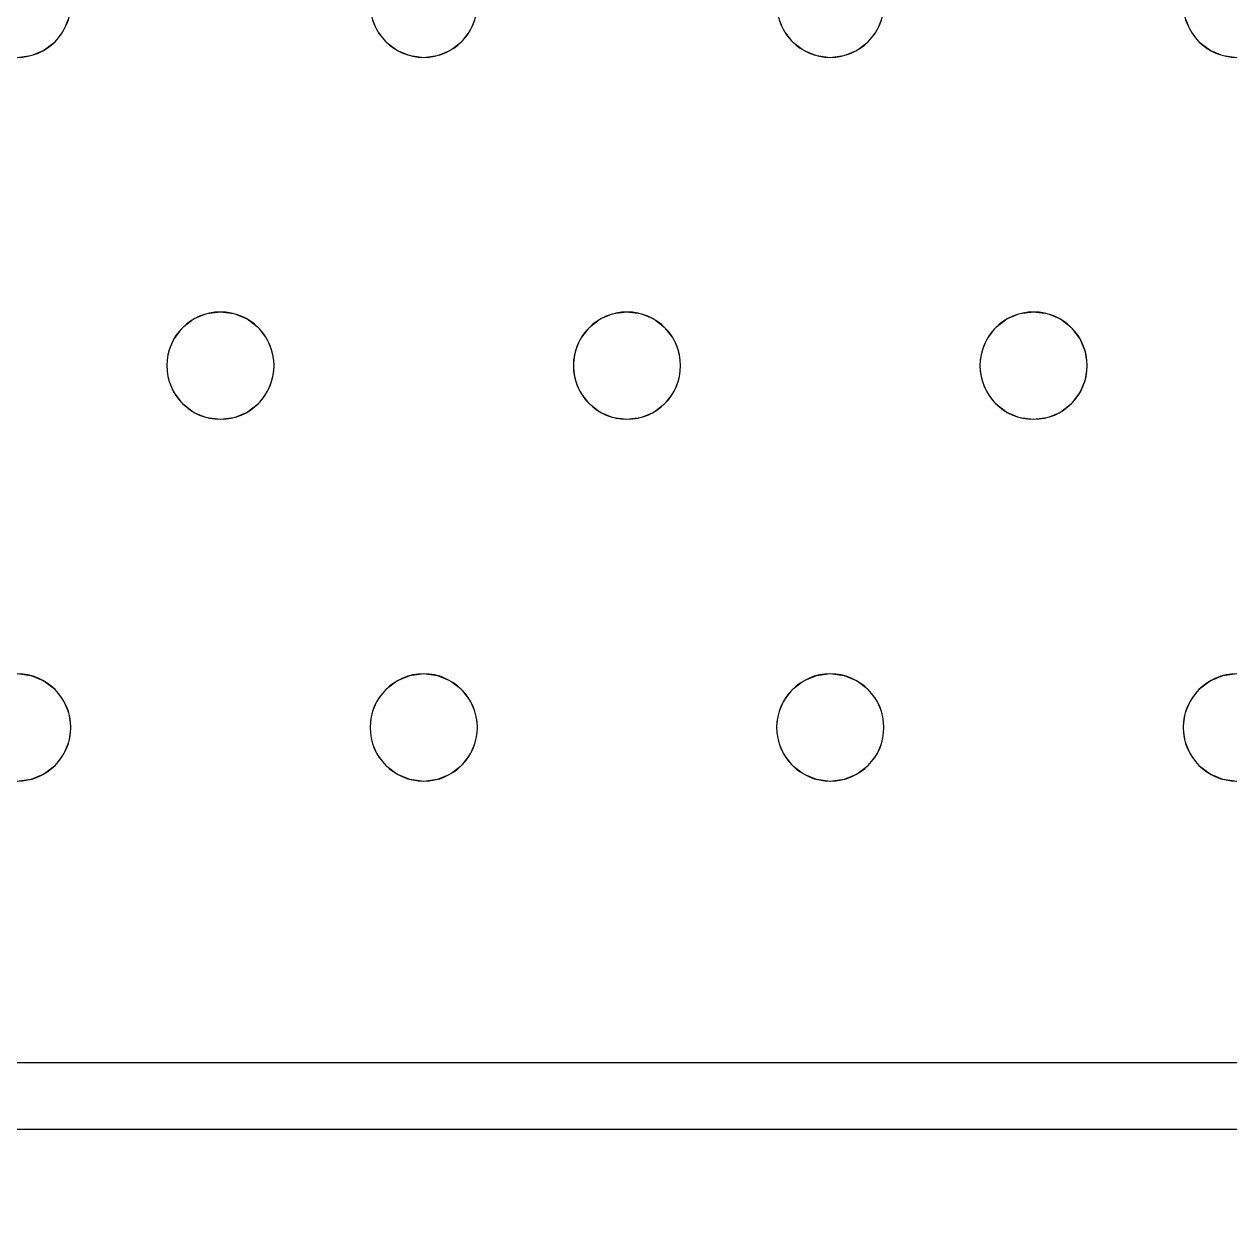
# Model space of a CAD drawing. Header units: millimetres. Extents: x -1 to 1601, y -701 to 1.
# Drawn here: x 613.4 to 703.4, y -405 to -315.5 of the extents above; entities that cross this region are included whole.
import ezdxf

# ---------------------------------------------------------------- set-up
doc = ezdxf.new("R2010")
doc.units = ezdxf.units.MM
doc.layers.add('IQ_200_3D', color=1, linetype='Continuous')
doc.layers.add('IQ_204_2D', color=7, linetype='Continuous')

msp = doc.modelspace()

# ---------------------------------------------------------------- linework, layer by layer
at = {"layer": 'IQ_200_3D', "lineweight": 18}
for points, invisible_edges in [([(122.762, -68.034, 850), (1477.238, -68.034, 850), (1477.238, -397.966, 850), (122.762, -397.966, 850)], 10), ([(122.762, -68.034, 860), (122.762, -397.966, 860), (1477.238, -397.966, 860), (1477.238, -68.034, 860)], 5), ([(677.413, -315.035, 890), (700.418, -316, 890), (700.019, -315.035, 890), (677.549, -314, 890)], 5), ([(616.347, -316, 890), (616.746, -315.035, 890), (616.746, -315.035, 888), (616.347, -316, 888)], 10), ([(616.746, -315.035, 888), (639.352, -315.035, 888), (639.752, -316, 888), (616.347, -316, 888)], 5), ([(639.752, -316, 890), (639.352, -315.035, 890), (616.746, -315.035, 890), (616.347, -316, 890)], 10), ([(639.352, -315.035, 890), (639.752, -316, 890), (639.752, -316, 888), (639.352, -315.035, 888)], 10), ([(646.68, -316, 890), (647.079, -315.035, 890), (647.079, -315.035, 888), (646.68, -316, 888)], 10), ([(646.68, -316, 888), (647.079, -315.035, 888), (670.085, -316, 888), (658.382, -337, 888)], 14), ([(647.079, -315.035, 890), (646.68, -316, 890), (670.085, -316, 890), (669.685, -315.035, 890)], 10), ([(670.085, -316, 888), (647.079, -315.035, 888), (669.685, -315.035, 888)], 3), ([(669.685, -315.035, 890), (670.085, -316, 890), (670.085, -316, 888), (669.685, -315.035, 888)], 10), ([(677.013, -316, 890), (677.413, -315.035, 890), (677.413, -315.035, 888), (677.013, -316, 888)], 10), ([(700.418, -316, 888), (677.013, -316, 888), (677.413, -315.035, 888), (700.019, -315.035, 888)], 5), ([(677.013, -316, 890), (700.418, -316, 890), (677.413, -315.035, 890)], 3), ([(700.019, -315.035, 890), (700.418, -316, 890), (700.418, -316, 888), (700.019, -315.035, 888)], 10), ([(615.711, -316.828, 890), (616.347, -316, 890), (616.347, -316, 888), (615.711, -316.828, 888)], 10), ([(628.049, -337, 888), (615.711, -316.828, 888), (616.347, -316, 888), (639.752, -316, 888)], 13), ([(615.711, -316.828, 890), (628.049, -337, 890), (616.347, -316, 890)], 3), ([(628.049, -337, 890), (640.387, -316.828, 890), (639.752, -316, 890), (616.347, -316, 890)], 13), ([(628.049, -337, 888), (639.752, -316, 888), (640.387, -316.828, 888), (629.084, -337.136, 888)], 5), ([(639.752, -316, 890), (640.387, -316.828, 890), (640.387, -316.828, 888), (639.752, -316, 888)], 10), ([(646.044, -316.828, 890), (646.68, -316, 890), (646.68, -316, 888), (646.044, -316.828, 888)], 10), ([(646.044, -316.828, 888), (646.68, -316, 888), (658.382, -337, 888), (657.347, -337.136, 888)], 10), ([(658.382, -337, 890), (646.68, -316, 890), (646.044, -316.828, 890), (657.347, -337.136, 890)], 5), ([(658.382, -337, 890), (670.721, -316.828, 890), (670.085, -316, 890), (646.68, -316, 890)], 13), ([(670.085, -316, 888), (670.721, -316.828, 888), (658.382, -337, 888)], 14), ([(670.085, -316, 890), (670.721, -316.828, 890), (670.721, -316.828, 888), (670.085, -316, 888)], 10), ([(676.378, -316.828, 890), (677.013, -316, 890), (677.013, -316, 888), (676.378, -316.828, 888)], 10), ([(688.716, -337, 888), (676.378, -316.828, 888), (677.013, -316, 888), (700.418, -316, 888)], 13), ([(676.378, -316.828, 890), (687.68, -337.136, 890), (688.716, -337, 890), (677.013, -316, 890)], 5), ([(688.716, -337, 890), (701.054, -316.828, 890), (700.418, -316, 890), (677.013, -316, 890)], 13), ([(688.716, -337, 888), (700.418, -316, 888), (701.054, -316.828, 888), (689.751, -337.136, 888)], 5), ([(700.418, -316, 890), (701.054, -316.828, 890), (701.054, -316.828, 888), (700.418, -316, 888)], 10), ([(613.918, -317.864, 890), (614.882, -317.464, 890), (614.882, -317.464, 888), (613.918, -317.864, 888)], 10), ([(613.918, -317.864, 888), (614.882, -317.464, 888), (626.049, -337.536, 888), (625.221, -338.172, 888)], 10), ([(626.049, -337.536, 890), (614.882, -317.464, 890), (613.918, -317.864, 890), (625.221, -338.172, 890)], 5), ([(614.882, -317.464, 890), (615.711, -316.828, 890), (615.711, -316.828, 888), (614.882, -317.464, 888)], 10), ([(614.882, -317.464, 888), (615.711, -316.828, 888), (627.014, -337.136, 888), (626.049, -337.536, 888)], 10), ([(615.711, -316.828, 890), (614.882, -317.464, 890), (627.014, -337.136, 890), (628.049, -337, 890)], 10), ([(627.014, -337.136, 890), (614.882, -317.464, 890), (626.049, -337.536, 890)], 3), ([(615.711, -316.828, 888), (628.049, -337, 888), (627.014, -337.136, 888)], 13), ([(640.387, -316.828, 890), (628.049, -337, 890), (629.084, -337.136, 890)], 13), ([(629.084, -337.136, 888), (640.387, -316.828, 888), (641.216, -317.464, 888), (630.049, -337.536, 888)], 5), ([(641.216, -317.464, 890), (640.387, -316.828, 890), (629.084, -337.136, 890), (630.049, -337.536, 890)], 10), ([(630.049, -337.536, 888), (641.216, -317.464, 888), (642.18, -317.864, 888), (630.877, -338.172, 888)], 5), ([(642.18, -317.864, 890), (641.216, -317.464, 890), (630.049, -337.536, 890), (630.877, -338.172, 890)], 10), ([(640.387, -316.828, 890), (641.216, -317.464, 890), (641.216, -317.464, 888), (640.387, -316.828, 888)], 10), ([(641.216, -317.464, 890), (642.18, -317.864, 890), (642.18, -317.864, 888), (641.216, -317.464, 888)], 10), ([(644.251, -317.864, 890), (645.216, -317.464, 890), (645.216, -317.464, 888), (644.251, -317.864, 888)], 10), ([(644.251, -317.864, 888), (645.216, -317.464, 888), (656.382, -337.536, 888), (655.554, -338.172, 888)], 10), ([(644.251, -317.864, 890), (656.382, -337.536, 890), (645.216, -317.464, 890)], 3), ([(645.216, -317.464, 890), (646.044, -316.828, 890), (646.044, -316.828, 888), (645.216, -317.464, 888)], 10), ([(645.216, -317.464, 888), (646.044, -316.828, 888), (657.347, -337.136, 888), (656.382, -337.536, 888)], 10), ([(645.216, -317.464, 890), (656.382, -337.536, 890), (657.347, -337.136, 890), (646.044, -316.828, 890)], 5), ([(670.721, -316.828, 888), (671.549, -317.464, 888), (659.418, -337.136, 888), (658.382, -337, 888)], 10), ([(659.418, -337.136, 890), (671.549, -317.464, 890), (670.721, -316.828, 890), (658.382, -337, 890)], 5), ([(671.549, -317.464, 888), (672.514, -317.864, 888), (660.382, -337.536, 888), (659.418, -337.136, 888)], 10), ([(671.549, -317.464, 890), (659.418, -337.136, 890), (660.382, -337.536, 890)], 13), ([(672.514, -317.864, 890), (671.549, -317.464, 890), (660.382, -337.536, 890), (661.211, -338.172, 890)], 10), ([(670.721, -316.828, 890), (671.549, -317.464, 890), (671.549, -317.464, 888), (670.721, -316.828, 888)], 10), ([(671.549, -317.464, 890), (672.514, -317.864, 890), (672.514, -317.864, 888), (671.549, -317.464, 888)], 10), ([(674.584, -317.864, 890), (675.549, -317.464, 890), (675.549, -317.464, 888), (674.584, -317.864, 888)], 10), ([(674.584, -317.864, 888), (675.549, -317.464, 888), (686.716, -337.536, 888), (685.887, -338.172, 888)], 10), ([(686.716, -337.536, 890), (675.549, -317.464, 890), (674.584, -317.864, 890), (685.887, -338.172, 890)], 5), ([(675.549, -317.464, 890), (676.378, -316.828, 890), (676.378, -316.828, 888), (675.549, -317.464, 888)], 10), ([(675.549, -317.464, 888), (676.378, -316.828, 888), (687.68, -337.136, 888), (686.716, -337.536, 888)], 10), ([(675.549, -317.464, 890), (686.716, -337.536, 890), (687.68, -337.136, 890), (676.378, -316.828, 890)], 5), ([(676.378, -316.828, 888), (688.716, -337, 888), (687.68, -337.136, 888)], 13), ([(689.751, -337.136, 890), (701.882, -317.464, 890), (701.054, -316.828, 890), (688.716, -337, 890)], 5), ([(701.882, -317.464, 888), (689.751, -337.136, 888), (701.054, -316.828, 888)], 3), ([(701.882, -317.464, 888), (702.847, -317.864, 888), (690.716, -337.536, 888), (689.751, -337.136, 888)], 10), ([(690.716, -337.536, 890), (702.847, -317.864, 890), (701.882, -317.464, 890), (689.751, -337.136, 890)], 5), ([(701.054, -316.828, 890), (701.882, -317.464, 890), (701.882, -317.464, 888), (701.054, -316.828, 888)], 10), ([(701.882, -317.464, 890), (702.847, -317.864, 890), (702.847, -317.864, 888), (701.882, -317.464, 888)], 10), ([(624.585, -339, 888), (624.185, -339.965, 888), (601.18, -339, 888), (612.882, -318, 888)], 14), ([(624.585, -339, 890), (625.221, -338.172, 890), (612.882, -318, 890), (601.18, -339, 890)], 14), ([(613.918, -317.864, 888), (612.882, -318, 888), (612.882, -318, 890), (613.918, -317.864, 890)], 10), ([(625.221, -338.172, 888), (624.585, -339, 888), (612.882, -318, 888), (613.918, -317.864, 888)], 10), ([(613.918, -317.864, 890), (612.882, -318, 890), (625.221, -338.172, 890)], 14), ([(630.877, -338.172, 888), (642.18, -317.864, 888), (643.216, -318, 888), (631.513, -339, 888)], 5), ([(643.216, -318, 890), (642.18, -317.864, 890), (630.877, -338.172, 890), (631.513, -339, 890)], 10), ([(654.918, -339, 888), (631.513, -339, 888), (643.216, -318, 888), (655.554, -338.172, 888)], 7), ([(654.918, -339, 890), (655.554, -338.172, 890), (643.216, -318, 890), (631.513, -339, 890)], 14), ([(643.216, -318, 888), (642.18, -317.864, 888), (642.18, -317.864, 890), (643.216, -318, 890)], 10), ([(644.251, -317.864, 888), (643.216, -318, 888), (643.216, -318, 890), (644.251, -317.864, 890)], 10), ([(643.216, -318, 888), (644.251, -317.864, 888), (655.554, -338.172, 888)], 14), ([(655.554, -338.172, 890), (656.382, -337.536, 890), (644.251, -317.864, 890), (643.216, -318, 890)], 10), ([(672.514, -317.864, 888), (673.549, -318, 888), (661.211, -338.172, 888), (660.382, -337.536, 888)], 10), ([(673.549, -318, 890), (672.514, -317.864, 890), (661.211, -338.172, 890), (661.847, -339, 890)], 10), ([(661.847, -339, 888), (661.211, -338.172, 888), (673.549, -318, 888), (685.252, -339, 888)], 14), ([(661.847, -339, 890), (684.852, -339.965, 890), (685.252, -339, 890), (673.549, -318, 890)], 13), ([(673.549, -318, 888), (672.514, -317.864, 888), (672.514, -317.864, 890), (673.549, -318, 890)], 10), ([(674.584, -317.864, 888), (673.549, -318, 888), (673.549, -318, 890), (674.584, -317.864, 890)], 10), ([(673.549, -318, 888), (674.584, -317.864, 888), (685.887, -338.172, 888), (685.252, -339, 888)], 10), ([(685.887, -338.172, 890), (674.584, -317.864, 890), (673.549, -318, 890), (685.252, -339, 890)], 5), ([(690.716, -337.536, 888), (702.847, -317.864, 888), (691.544, -338.172, 888)], 3), ([(690.716, -337.536, 890), (691.544, -338.172, 890), (702.847, -317.864, 890)], 14), ([(691.544, -338.172, 888), (702.847, -317.864, 888), (703.882, -318, 888), (692.18, -339, 888)], 5), ([(703.882, -318, 890), (702.847, -317.864, 890), (691.544, -338.172, 890), (692.18, -339, 890)], 10), ([(692.18, -339, 888), (703.882, -318, 888), (715.585, -339, 888)], 15), ([(715.585, -339, 890), (716.221, -338.172, 890), (703.882, -318, 890), (692.18, -339, 890)], 14), ([(703.882, -318, 888), (702.847, -317.864, 888), (702.847, -317.864, 890), (703.882, -318, 890)], 10), ([(627.014, -337.136, 890), (626.049, -337.536, 890), (626.049, -337.536, 888), (627.014, -337.136, 888)], 10), ([(627.014, -337.136, 888), (628.049, -337, 888), (628.049, -337, 890), (627.014, -337.136, 890)], 10), ([(628.049, -337, 888), (629.084, -337.136, 888), (629.084, -337.136, 890), (628.049, -337, 890)], 10), ([(630.049, -337.536, 890), (629.084, -337.136, 890), (629.084, -337.136, 888), (630.049, -337.536, 888)], 10), ([(657.347, -337.136, 890), (656.382, -337.536, 890), (656.382, -337.536, 888), (657.347, -337.136, 888)], 10), ([(657.347, -337.136, 888), (658.382, -337, 888), (658.382, -337, 890), (657.347, -337.136, 890)], 10), ([(658.382, -337, 888), (659.418, -337.136, 888), (659.418, -337.136, 890), (658.382, -337, 890)], 10), ([(660.382, -337.536, 890), (659.418, -337.136, 890), (659.418, -337.136, 888), (660.382, -337.536, 888)], 10), ([(687.68, -337.136, 890), (686.716, -337.536, 890), (686.716, -337.536, 888), (687.68, -337.136, 888)], 10), ([(687.68, -337.136, 888), (688.716, -337, 888), (688.716, -337, 890), (687.68, -337.136, 890)], 10), ([(688.716, -337, 888), (689.751, -337.136, 888), (689.751, -337.136, 890), (688.716, -337, 890)], 10), ([(690.716, -337.536, 890), (689.751, -337.136, 890), (689.751, -337.136, 888), (690.716, -337.536, 888)], 10), ([(625.221, -338.172, 890), (624.585, -339, 890), (624.585, -339, 888), (625.221, -338.172, 888)], 10), ([(626.049, -337.536, 890), (625.221, -338.172, 890), (625.221, -338.172, 888), (626.049, -337.536, 888)], 10), ([(630.877, -338.172, 890), (630.049, -337.536, 890), (630.049, -337.536, 888), (630.877, -338.172, 888)], 10), ([(631.513, -339, 890), (630.877, -338.172, 890), (630.877, -338.172, 888), (631.513, -339, 888)], 10), ([(655.554, -338.172, 890), (654.918, -339, 890), (654.918, -339, 888), (655.554, -338.172, 888)], 10), ([(656.382, -337.536, 890), (655.554, -338.172, 890), (655.554, -338.172, 888), (656.382, -337.536, 888)], 10), ([(661.211, -338.172, 890), (660.382, -337.536, 890), (660.382, -337.536, 888), (661.211, -338.172, 888)], 10), ([(661.847, -339, 890), (661.211, -338.172, 890), (661.211, -338.172, 888), (661.847, -339, 888)], 10), ([(685.887, -338.172, 890), (685.252, -339, 890), (685.252, -339, 888), (685.887, -338.172, 888)], 10), ([(686.716, -337.536, 890), (685.887, -338.172, 890), (685.887, -338.172, 888), (686.716, -337.536, 888)], 10), ([(691.544, -338.172, 890), (690.716, -337.536, 890), (690.716, -337.536, 888), (691.544, -338.172, 888)], 10), ([(692.18, -339, 890), (691.544, -338.172, 890), (691.544, -338.172, 888), (692.18, -339, 888)], 10), ([(601.579, -339.965, 888), (601.18, -339, 888), (624.185, -339.965, 888), (624.049, -341, 888)], 10), ([(624.185, -339.965, 890), (624.585, -339, 890), (601.18, -339, 890), (601.579, -339.965, 890)], 10), ([(624.585, -339, 890), (624.185, -339.965, 890), (624.185, -339.965, 888), (624.585, -339, 888)], 10), ([(631.913, -339.965, 890), (631.513, -339, 890), (631.513, -339, 888), (631.913, -339.965, 888)], 10), ([(654.519, -339.965, 888), (631.913, -339.965, 888), (631.513, -339, 888), (654.918, -339, 888)], 5), ([(654.519, -339.965, 890), (654.918, -339, 890), (631.513, -339, 890), (631.913, -339.965, 890)], 10), ([(654.918, -339, 890), (654.519, -339.965, 890), (654.519, -339.965, 888), (654.918, -339, 888)], 10), ([(662.246, -339.965, 890), (661.847, -339, 890), (661.847, -339, 888), (662.246, -339.965, 888)], 10), ([(684.852, -339.965, 888), (662.246, -339.965, 888), (661.847, -339, 888), (685.252, -339, 888)], 5), ([(684.852, -339.965, 890), (661.847, -339, 890), (662.246, -339.965, 890), (684.716, -341, 890)], 5), ([(685.252, -339, 890), (684.852, -339.965, 890), (684.852, -339.965, 888), (685.252, -339, 888)], 10), ([(692.579, -339.965, 890), (692.18, -339, 890), (692.18, -339, 888), (692.579, -339.965, 888)], 10), ([(715.185, -339.965, 888), (692.579, -339.965, 888), (692.18, -339, 888), (715.585, -339, 888)], 5), ([(692.579, -339.965, 890), (715.049, -341, 890), (715.185, -339.965, 890), (692.18, -339, 890)], 5), ([(692.18, -339, 890), (715.185, -339.965, 890), (715.585, -339, 890)], 13), ([(601.716, -341, 888), (601.579, -339.965, 888), (624.049, -341, 888), (624.185, -342.035, 888)], 10), ([(624.049, -341, 890), (624.185, -339.965, 890), (601.579, -339.965, 890), (601.716, -341, 890)], 10), ([(624.185, -339.965, 890), (624.049, -341, 890), (624.049, -341, 888), (624.185, -339.965, 888)], 8), ([(632.049, -341, 890), (631.913, -339.965, 890), (631.913, -339.965, 888), (632.049, -341, 888)], 2), ([(654.382, -341, 888), (632.049, -341, 888), (631.913, -339.965, 888), (654.519, -339.965, 888)], 5), ([(654.382, -341, 890), (654.519, -339.965, 890), (631.913, -339.965, 890), (632.049, -341, 890)], 10), ([(654.519, -339.965, 890), (654.382, -341, 890), (654.382, -341, 888), (654.519, -339.965, 888)], 8), ([(662.382, -341, 890), (662.246, -339.965, 890), (662.246, -339.965, 888), (662.382, -341, 888)], 2), ([(662.246, -339.965, 888), (684.852, -339.965, 888), (684.716, -341, 888)], 13), ([(684.716, -341, 888), (684.852, -342.035, 888), (662.382, -341, 888), (662.246, -339.965, 888)], 10), ([(662.382, -341, 890), (684.852, -342.035, 890), (684.716, -341, 890), (662.246, -339.965, 890)], 5), ([(684.852, -339.965, 890), (684.716, -341, 890), (684.716, -341, 888), (684.852, -339.965, 888)], 8), ([(692.716, -341, 890), (692.579, -339.965, 890), (692.579, -339.965, 888), (692.716, -341, 888)], 2), ([(692.579, -339.965, 888), (715.185, -339.965, 888), (715.049, -341, 888)], 13), ([(715.049, -341, 888), (715.185, -342.035, 888), (692.716, -341, 888), (692.579, -339.965, 888)], 10), ([(715.049, -341, 890), (692.579, -339.965, 890), (692.716, -341, 890), (715.185, -342.035, 890)], 5), ([(601.579, -342.035, 888), (601.716, -341, 888), (624.185, -342.035, 888), (624.585, -343, 888)], 10), ([(624.185, -342.035, 890), (624.049, -341, 890), (601.716, -341, 890), (601.579, -342.035, 890)], 10), ([(624.049, -341, 890), (624.185, -342.035, 890), (624.185, -342.035, 888), (624.049, -341, 888)], 2), ([(631.913, -342.035, 890), (632.049, -341, 890), (632.049, -341, 888), (631.913, -342.035, 888)], 8), ([(654.519, -342.035, 888), (631.913, -342.035, 888), (632.049, -341, 888), (654.382, -341, 888)], 5), ([(654.519, -342.035, 890), (654.382, -341, 890), (632.049, -341, 890), (631.913, -342.035, 890)], 10), ([(654.382, -341, 890), (654.519, -342.035, 890), (654.519, -342.035, 888), (654.382, -341, 888)], 2), ([(662.246, -342.035, 890), (662.382, -341, 890), (662.382, -341, 888), (662.246, -342.035, 888)], 8), ([(662.246, -342.035, 888), (662.382, -341, 888), (684.852, -342.035, 888), (685.252, -343, 888)], 10), ([(662.246, -342.035, 890), (685.252, -343, 890), (684.852, -342.035, 890), (662.382, -341, 890)], 5), ([(684.716, -341, 890), (684.852, -342.035, 890), (684.852, -342.035, 888), (684.716, -341, 888)], 2), ([(692.579, -342.035, 890), (692.716, -341, 890), (692.716, -341, 888), (692.579, -342.035, 888)], 8), ([(692.579, -342.035, 888), (692.716, -341, 888), (715.185, -342.035, 888), (715.585, -343, 888)], 10), ([(692.579, -342.035, 890), (715.585, -343, 890), (715.185, -342.035, 890), (692.716, -341, 890)], 5), ([(601.18, -343, 888), (601.579, -342.035, 888), (624.585, -343, 888), (612.882, -364, 888)], 14), ([(624.585, -343, 890), (624.185, -342.035, 890), (601.579, -342.035, 890), (601.18, -343, 890)], 10), ([(624.185, -342.035, 890), (624.585, -343, 890), (624.585, -343, 888), (624.185, -342.035, 888)], 10), ([(631.513, -343, 890), (631.913, -342.035, 890), (631.913, -342.035, 888), (631.513, -343, 888)], 10), ([(654.918, -343, 888), (631.513, -343, 888), (631.913, -342.035, 888), (654.519, -342.035, 888)], 5), ([(654.918, -343, 890), (654.519, -342.035, 890), (631.913, -342.035, 890), (631.513, -343, 890)], 10), ([(654.519, -342.035, 890), (654.918, -343, 890), (654.918, -343, 888), (654.519, -342.035, 888)], 10), ([(661.847, -343, 890), (662.246, -342.035, 890), (662.246, -342.035, 888), (661.847, -343, 888)], 10), ([(661.847, -343, 888), (662.246, -342.035, 888), (685.252, -343, 888), (673.549, -364, 888)], 14), ([(685.252, -343, 890), (662.246, -342.035, 890), (661.847, -343, 890), (673.549, -364, 890)], 13), ([(684.852, -342.035, 890), (685.252, -343, 890), (685.252, -343, 888), (684.852, -342.035, 888)], 10), ([(692.18, -343, 890), (692.579, -342.035, 890), (692.579, -342.035, 888), (692.18, -343, 888)], 10), ([(692.18, -343, 888), (692.579, -342.035, 888), (715.585, -343, 888), (703.882, -364, 888)], 14), ([(692.18, -343, 890), (703.882, -364, 890), (715.585, -343, 890), (692.579, -342.035, 890)], 7), ([(624.585, -343, 890), (601.18, -343, 890), (612.882, -364, 890), (625.221, -343.828, 890)], 7), ([(625.221, -343.828, 888), (613.918, -364.136, 888), (612.882, -364, 888), (624.585, -343, 888)], 5), ([(624.585, -343, 890), (625.221, -343.828, 890), (625.221, -343.828, 888), (624.585, -343, 888)], 10), ([(630.877, -343.828, 890), (631.513, -343, 890), (631.513, -343, 888), (630.877, -343.828, 888)], 10), ([(643.216, -364, 888), (642.18, -364.136, 888), (630.877, -343.828, 888), (631.513, -343, 888)], 10), ([(630.877, -343.828, 890), (642.18, -364.136, 890), (643.216, -364, 890), (631.513, -343, 890)], 5), ([(643.216, -364, 888), (631.513, -343, 888), (654.918, -343, 888), (655.554, -343.828, 888)], 11), ([(654.918, -343, 890), (631.513, -343, 890), (643.216, -364, 890), (655.554, -343.828, 890)], 7), ([(654.918, -343, 890), (655.554, -343.828, 890), (655.554, -343.828, 888), (654.918, -343, 888)], 10), ([(661.211, -343.828, 890), (661.847, -343, 890), (661.847, -343, 888), (661.211, -343.828, 888)], 10), ([(661.211, -343.828, 888), (661.847, -343, 888), (673.549, -364, 888)], 14), ([(661.847, -343, 890), (661.211, -343.828, 890), (673.549, -364, 890)], 14), ([(685.887, -343.828, 888), (673.549, -364, 888), (685.252, -343, 888)], 3), ([(685.252, -343, 890), (673.549, -364, 890), (685.887, -343.828, 890)], 3), ([(685.252, -343, 890), (685.887, -343.828, 890), (685.887, -343.828, 888), (685.252, -343, 888)], 10), ([(691.544, -343.828, 890), (692.18, -343, 890), (692.18, -343, 888), (691.544, -343.828, 888)], 10), ([(691.544, -343.828, 888), (692.18, -343, 888), (703.882, -364, 888), (702.847, -364.136, 888)], 10), ([(703.882, -364, 890), (692.18, -343, 890), (691.544, -343.828, 890), (702.847, -364.136, 890)], 5), ([(613.918, -364.136, 890), (626.049, -344.464, 890), (625.221, -343.828, 890), (612.882, -364, 890)], 5), ([(626.049, -344.464, 888), (614.882, -364.536, 888), (613.918, -364.136, 888), (625.221, -343.828, 888)], 5), ([(614.882, -364.536, 890), (627.014, -344.864, 890), (626.049, -344.464, 890), (613.918, -364.136, 890)], 5), ([(627.014, -344.864, 888), (615.711, -365.172, 888), (614.882, -364.536, 888), (626.049, -344.464, 888)], 5), ([(625.221, -343.828, 890), (626.049, -344.464, 890), (626.049, -344.464, 888), (625.221, -343.828, 888)], 10), ([(626.049, -344.464, 890), (627.014, -344.864, 890), (627.014, -344.864, 888), (626.049, -344.464, 888)], 10), ([(629.084, -344.864, 890), (630.049, -344.464, 890), (630.049, -344.464, 888), (629.084, -344.864, 888)], 10), ([(629.084, -344.864, 888), (630.049, -344.464, 888), (641.216, -364.536, 888), (640.387, -365.172, 888)], 10), ([(641.216, -364.536, 890), (630.049, -344.464, 890), (629.084, -344.864, 890), (640.387, -365.172, 890)], 5), ([(630.049, -344.464, 890), (630.877, -343.828, 890), (630.877, -343.828, 888), (630.049, -344.464, 888)], 10), ([(630.049, -344.464, 888), (630.877, -343.828, 888), (642.18, -364.136, 888), (641.216, -364.536, 888)], 10), ([(642.18, -364.136, 890), (630.877, -343.828, 890), (630.049, -344.464, 890), (641.216, -364.536, 890)], 5), ([(655.554, -343.828, 888), (656.382, -344.464, 888), (644.251, -364.136, 888), (643.216, -364, 888)], 10), ([(655.554, -343.828, 890), (643.216, -364, 890), (644.251, -364.136, 890)], 13), ([(656.382, -344.464, 890), (655.554, -343.828, 890), (644.251, -364.136, 890), (645.216, -364.536, 890)], 10), ([(645.216, -364.536, 888), (644.251, -364.136, 888), (656.382, -344.464, 888), (657.347, -344.864, 888)], 10), ([(657.347, -344.864, 890), (656.382, -344.464, 890), (645.216, -364.536, 890), (646.044, -365.172, 890)], 10), ([(655.554, -343.828, 890), (656.382, -344.464, 890), (656.382, -344.464, 888), (655.554, -343.828, 888)], 10), ([(656.382, -344.464, 890), (657.347, -344.864, 890), (657.347, -344.864, 888), (656.382, -344.464, 888)], 10), ([(659.418, -344.864, 890), (660.382, -344.464, 890), (660.382, -344.464, 888), (659.418, -344.864, 888)], 10), ([(671.549, -364.536, 888), (659.418, -344.864, 888), (660.382, -344.464, 888), (672.514, -364.136, 888)], 5), ([(671.549, -364.536, 890), (672.514, -364.136, 890), (660.382, -344.464, 890), (659.418, -344.864, 890)], 10), ([(660.382, -344.464, 890), (661.211, -343.828, 890), (661.211, -343.828, 888), (660.382, -344.464, 888)], 10), ([(672.514, -364.136, 888), (660.382, -344.464, 888), (661.211, -343.828, 888), (673.549, -364, 888)], 5), ([(672.514, -364.136, 890), (673.549, -364, 890), (661.211, -343.828, 890), (660.382, -344.464, 890)], 10), ([(674.584, -364.136, 888), (673.549, -364, 888), (685.887, -343.828, 888), (686.716, -344.464, 888)], 10), ([(685.887, -343.828, 890), (673.549, -364, 890), (674.584, -364.136, 890), (686.716, -344.464, 890)], 5), ([(675.549, -364.536, 888), (674.584, -364.136, 888), (686.716, -344.464, 888), (687.68, -344.864, 888)], 10), ([(675.549, -364.536, 890), (687.68, -344.864, 890), (686.716, -344.464, 890), (674.584, -364.136, 890)], 5), ([(685.887, -343.828, 890), (686.716, -344.464, 890), (686.716, -344.464, 888), (685.887, -343.828, 888)], 10), ([(686.716, -344.464, 890), (687.68, -344.864, 890), (687.68, -344.864, 888), (686.716, -344.464, 888)], 10), ([(689.751, -344.864, 890), (690.716, -344.464, 890), (690.716, -344.464, 888), (689.751, -344.864, 888)], 10), ([(689.751, -344.864, 888), (690.716, -344.464, 888), (701.882, -364.536, 888), (701.054, -365.172, 888)], 10), ([(690.716, -344.464, 890), (689.751, -344.864, 890), (701.882, -364.536, 890), (702.847, -364.136, 890)], 10), ([(690.716, -344.464, 890), (691.544, -343.828, 890), (691.544, -343.828, 888), (690.716, -344.464, 888)], 10), ([(690.716, -344.464, 888), (691.544, -343.828, 888), (702.847, -364.136, 888), (701.882, -364.536, 888)], 10), ([(702.847, -364.136, 890), (691.544, -343.828, 890), (690.716, -344.464, 890)], 13), ([(615.711, -365.172, 890), (627.014, -344.864, 890), (614.882, -364.536, 890)], 3), ([(615.711, -365.172, 888), (627.014, -344.864, 888), (628.049, -345, 888)], 13), ([(628.049, -345, 890), (627.014, -344.864, 890), (615.711, -365.172, 890), (616.347, -366, 890)], 10), ([(616.347, -366, 888), (615.711, -365.172, 888), (628.049, -345, 888), (639.752, -366, 888)], 14), ([(628.049, -345, 890), (616.347, -366, 890), (639.752, -366, 890), (640.387, -365.172, 890)], 11), ([(628.049, -345, 888), (627.014, -344.864, 888), (627.014, -344.864, 890), (628.049, -345, 890)], 10), ([(629.084, -344.864, 888), (628.049, -345, 888), (628.049, -345, 890), (629.084, -344.864, 890)], 10), ([(640.387, -365.172, 888), (639.752, -366, 888), (628.049, -345, 888), (629.084, -344.864, 888)], 10), ([(628.049, -345, 890), (640.387, -365.172, 890), (629.084, -344.864, 890)], 3), ([(657.347, -344.864, 888), (658.382, -345, 888), (646.044, -365.172, 888), (645.216, -364.536, 888)], 10), ([(658.382, -345, 890), (657.347, -344.864, 890), (646.044, -365.172, 890), (646.68, -366, 890)], 10), ([(646.68, -366, 888), (646.044, -365.172, 888), (658.382, -345, 888), (670.085, -366, 888)], 14), ([(658.382, -345, 890), (646.68, -366, 890), (670.085, -366, 890), (670.721, -365.172, 890)], 11), ([(658.382, -345, 888), (657.347, -344.864, 888), (657.347, -344.864, 890), (658.382, -345, 890)], 10), ([(659.418, -344.864, 888), (658.382, -345, 888), (658.382, -345, 890), (659.418, -344.864, 890)], 10), ([(658.382, -345, 888), (659.418, -344.864, 888), (670.721, -365.172, 888), (670.085, -366, 888)], 10), ([(670.721, -365.172, 890), (671.549, -364.536, 890), (659.418, -344.864, 890), (658.382, -345, 890)], 10), ([(670.721, -365.172, 888), (659.418, -344.864, 888), (671.549, -364.536, 888)], 3), ([(676.378, -365.172, 888), (675.549, -364.536, 888), (687.68, -344.864, 888)], 14), ([(675.549, -364.536, 890), (676.378, -365.172, 890), (687.68, -344.864, 890)], 14), ([(688.716, -345, 888), (677.013, -366, 888), (676.378, -365.172, 888), (687.68, -344.864, 888)], 5), ([(676.378, -365.172, 890), (677.013, -366, 890), (688.716, -345, 890), (687.68, -344.864, 890)], 10), ([(700.418, -366, 888), (677.013, -366, 888), (688.716, -345, 888)], 15), ([(700.418, -366, 890), (701.054, -365.172, 890), (688.716, -345, 890), (677.013, -366, 890)], 14), ([(688.716, -345, 888), (687.68, -344.864, 888), (687.68, -344.864, 890), (688.716, -345, 890)], 10), ([(689.751, -344.864, 888), (688.716, -345, 888), (688.716, -345, 890), (689.751, -344.864, 890)], 10), ([(688.716, -345, 888), (689.751, -344.864, 888), (701.054, -365.172, 888), (700.418, -366, 888)], 10), ([(689.751, -344.864, 890), (688.716, -345, 890), (701.054, -365.172, 890), (701.882, -364.536, 890)], 10), ([(612.882, -364, 888), (613.918, -364.136, 888), (613.918, -364.136, 890), (612.882, -364, 890)], 10), ([(614.882, -364.536, 890), (613.918, -364.136, 890), (613.918, -364.136, 888), (614.882, -364.536, 888)], 10), ([(642.18, -364.136, 890), (641.216, -364.536, 890), (641.216, -364.536, 888), (642.18, -364.136, 888)], 10), ([(642.18, -364.136, 888), (643.216, -364, 888), (643.216, -364, 890), (642.18, -364.136, 890)], 10), ([(643.216, -364, 888), (644.251, -364.136, 888), (644.251, -364.136, 890), (643.216, -364, 890)], 10), ([(645.216, -364.536, 890), (644.251, -364.136, 890), (644.251, -364.136, 888), (645.216, -364.536, 888)], 10), ([(672.514, -364.136, 890), (671.549, -364.536, 890), (671.549, -364.536, 888), (672.514, -364.136, 888)], 10), ([(672.514, -364.136, 888), (673.549, -364, 888), (673.549, -364, 890), (672.514, -364.136, 890)], 10), ([(673.549, -364, 888), (674.584, -364.136, 888), (674.584, -364.136, 890), (673.549, -364, 890)], 10), ([(675.549, -364.536, 890), (674.584, -364.136, 890), (674.584, -364.136, 888), (675.549, -364.536, 888)], 10), ([(702.847, -364.136, 890), (701.882, -364.536, 890), (701.882, -364.536, 888), (702.847, -364.136, 888)], 10), ([(702.847, -364.136, 888), (703.882, -364, 888), (703.882, -364, 890), (702.847, -364.136, 890)], 10), ([(615.711, -365.172, 890), (614.882, -364.536, 890), (614.882, -364.536, 888), (615.711, -365.172, 888)], 10), ([(616.347, -366, 890), (615.711, -365.172, 890), (615.711, -365.172, 888), (616.347, -366, 888)], 10), ([(640.387, -365.172, 890), (639.752, -366, 890), (639.752, -366, 888), (640.387, -365.172, 888)], 10), ([(641.216, -364.536, 890), (640.387, -365.172, 890), (640.387, -365.172, 888), (641.216, -364.536, 888)], 10), ([(646.044, -365.172, 890), (645.216, -364.536, 890), (645.216, -364.536, 888), (646.044, -365.172, 888)], 10), ([(646.68, -366, 890), (646.044, -365.172, 890), (646.044, -365.172, 888), (646.68, -366, 888)], 10), ([(670.721, -365.172, 890), (670.085, -366, 890), (670.085, -366, 888), (670.721, -365.172, 888)], 10), ([(671.549, -364.536, 890), (670.721, -365.172, 890), (670.721, -365.172, 888), (671.549, -364.536, 888)], 10), ([(676.378, -365.172, 890), (675.549, -364.536, 890), (675.549, -364.536, 888), (676.378, -365.172, 888)], 10), ([(677.013, -366, 890), (676.378, -365.172, 890), (676.378, -365.172, 888), (677.013, -366, 888)], 10), ([(701.054, -365.172, 890), (700.418, -366, 890), (700.418, -366, 888), (701.054, -365.172, 888)], 10), ([(701.882, -364.536, 890), (701.054, -365.172, 890), (701.054, -365.172, 888), (701.882, -364.536, 888)], 10), ([(616.746, -366.965, 890), (616.347, -366, 890), (616.347, -366, 888), (616.746, -366.965, 888)], 10), ([(616.347, -366, 888), (639.752, -366, 888), (639.352, -366.965, 888), (616.746, -366.965, 888)], 5), ([(639.352, -366.965, 890), (639.752, -366, 890), (616.347, -366, 890), (616.746, -366.965, 890)], 10), ([(639.752, -366, 890), (639.352, -366.965, 890), (639.352, -366.965, 888), (639.752, -366, 888)], 10), ([(647.079, -366.965, 890), (646.68, -366, 890), (646.68, -366, 888), (647.079, -366.965, 888)], 10), ([(669.685, -366.965, 888), (647.079, -366.965, 888), (646.68, -366, 888), (670.085, -366, 888)], 5), ([(646.68, -366, 890), (647.079, -366.965, 890), (669.685, -366.965, 890), (670.085, -366, 890)], 10), ([(670.085, -366, 890), (669.685, -366.965, 890), (669.685, -366.965, 888), (670.085, -366, 888)], 10), ([(677.413, -366.965, 890), (677.013, -366, 890), (677.013, -366, 888), (677.413, -366.965, 888)], 10), ([(700.019, -366.965, 888), (677.413, -366.965, 888), (677.013, -366, 888), (700.418, -366, 888)], 5), ([(700.019, -366.965, 890), (700.418, -366, 890), (677.013, -366, 890), (677.413, -366.965, 890)], 10), ([(700.418, -366, 890), (700.019, -366.965, 890), (700.019, -366.965, 888), (700.418, -366, 888)], 10), ([(616.882, -368, 890), (616.746, -366.965, 890), (616.746, -366.965, 888), (616.882, -368, 888)], 2), ([(639.216, -368, 888), (616.882, -368, 888), (616.746, -366.965, 888), (639.352, -366.965, 888)], 5), ([(616.746, -366.965, 890), (616.882, -368, 890), (639.216, -368, 890), (639.352, -366.965, 890)], 10), ([(639.352, -366.965, 890), (639.216, -368, 890), (639.216, -368, 888), (639.352, -366.965, 888)], 8), ([(647.216, -368, 890), (647.079, -366.965, 890), (647.079, -366.965, 888), (647.216, -368, 888)], 2), ([(669.549, -368, 888), (647.216, -368, 888), (647.079, -366.965, 888), (669.685, -366.965, 888)], 5), ([(669.549, -368, 890), (669.685, -366.965, 890), (647.079, -366.965, 890), (647.216, -368, 890)], 10), ([(669.685, -366.965, 890), (669.549, -368, 890), (669.549, -368, 888), (669.685, -366.965, 888)], 8), ([(677.549, -368, 890), (677.413, -366.965, 890), (677.413, -366.965, 888), (677.549, -368, 888)], 2), ([(699.882, -368, 888), (677.549, -368, 888), (677.413, -366.965, 888), (700.019, -366.965, 888)], 5), ([(677.413, -366.965, 890), (699.882, -368, 890), (700.019, -366.965, 890)], 13), ([(677.549, -368, 890), (700.019, -369.035, 890), (699.882, -368, 890), (677.413, -366.965, 890)], 5), ([(700.019, -366.965, 890), (699.882, -368, 890), (699.882, -368, 888), (700.019, -366.965, 888)], 8), ([(616.746, -369.035, 890), (616.882, -368, 890), (616.882, -368, 888), (616.746, -369.035, 888)], 8), ([(639.352, -369.035, 888), (616.746, -369.035, 888), (616.882, -368, 888), (639.216, -368, 888)], 5), ([(639.352, -369.035, 890), (639.216, -368, 890), (616.882, -368, 890), (616.746, -369.035, 890)], 10), ([(639.216, -368, 890), (639.352, -369.035, 890), (639.352, -369.035, 888), (639.216, -368, 888)], 2), ([(647.079, -369.035, 890), (647.216, -368, 890), (647.216, -368, 888), (647.079, -369.035, 888)], 8), ([(647.216, -368, 888), (669.549, -368, 888), (669.685, -369.035, 888), (647.079, -369.035, 888)], 5), ([(669.685, -369.035, 890), (669.549, -368, 890), (647.216, -368, 890), (647.079, -369.035, 890)], 10), ([(669.549, -368, 890), (669.685, -369.035, 890), (669.685, -369.035, 888), (669.549, -368, 888)], 2), ([(677.413, -369.035, 890), (677.549, -368, 890), (677.549, -368, 888), (677.413, -369.035, 888)], 8), ([(700.019, -369.035, 888), (677.413, -369.035, 888), (677.549, -368, 888), (699.882, -368, 888)], 5), ([(677.413, -369.035, 890), (700.019, -369.035, 890), (677.549, -368, 890)], 3), ([(699.882, -368, 890), (700.019, -369.035, 890), (700.019, -369.035, 888), (699.882, -368, 888)], 2), ([(616.347, -370, 890), (616.746, -369.035, 890), (616.746, -369.035, 888), (616.347, -370, 888)], 10), ([(639.752, -370, 888), (640.387, -370.828, 888), (616.347, -370, 888), (616.746, -369.035, 888)], 10), ([(616.347, -370, 890), (640.387, -370.828, 890), (639.752, -370, 890), (616.746, -369.035, 890)], 5), ([(616.746, -369.035, 888), (639.352, -369.035, 888), (639.752, -370, 888)], 13), ([(616.746, -369.035, 890), (639.752, -370, 890), (639.352, -369.035, 890)], 13), ([(639.352, -369.035, 890), (639.752, -370, 890), (639.752, -370, 888), (639.352, -369.035, 888)], 10), ([(646.68, -370, 890), (647.079, -369.035, 890), (647.079, -369.035, 888), (646.68, -370, 888)], 10), ([(670.085, -370, 888), (646.68, -370, 888), (647.079, -369.035, 888), (669.685, -369.035, 888)], 5), ([(647.079, -369.035, 890), (646.68, -370, 890), (670.085, -370, 890), (669.685, -369.035, 890)], 10), ([(669.685, -369.035, 890), (670.085, -370, 890), (670.085, -370, 888), (669.685, -369.035, 888)], 10), ([(677.013, -370, 890), (677.413, -369.035, 890), (677.413, -369.035, 888), (677.013, -370, 888)], 10), ([(700.418, -370, 888), (677.013, -370, 888), (677.413, -369.035, 888), (700.019, -369.035, 888)], 5), ([(700.418, -370, 890), (700.019, -369.035, 890), (677.413, -369.035, 890), (677.013, -370, 890)], 10), ([(700.019, -369.035, 890), (700.418, -370, 890), (700.418, -370, 888), (700.019, -369.035, 888)], 10), ([(615.711, -370.828, 890), (616.347, -370, 890), (616.347, -370, 888), (615.711, -370.828, 888)], 10), ([(616.347, -370, 888), (640.387, -370.828, 888), (615.711, -370.828, 888)], 3), ([(615.711, -370.828, 890), (641.216, -371.464, 890), (640.387, -370.828, 890), (616.347, -370, 890)], 5), ([(639.752, -370, 890), (640.387, -370.828, 890), (640.387, -370.828, 888), (639.752, -370, 888)], 10), ([(646.044, -370.828, 890), (646.68, -370, 890), (646.68, -370, 888), (646.044, -370.828, 888)], 10), ([(646.044, -370.828, 888), (646.68, -370, 888), (670.721, -370.828, 888), (671.549, -371.464, 888)], 10), ([(646.044, -370.828, 890), (671.549, -371.464, 890), (670.721, -370.828, 890), (646.68, -370, 890)], 5), ([(670.085, -370, 888), (670.721, -370.828, 888), (646.68, -370, 888)], 14), ([(670.085, -370, 890), (646.68, -370, 890), (670.721, -370.828, 890)], 3), ([(670.085, -370, 890), (670.721, -370.828, 890), (670.721, -370.828, 888), (670.085, -370, 888)], 10), ([(676.378, -370.828, 890), (677.013, -370, 890), (677.013, -370, 888), (676.378, -370.828, 888)], 10), ([(676.378, -370.828, 888), (677.013, -370, 888), (701.054, -370.828, 888), (701.882, -371.464, 888)], 10), ([(701.054, -370.828, 890), (700.418, -370, 890), (677.013, -370, 890), (676.378, -370.828, 890)], 10), ([(700.418, -370, 888), (701.054, -370.828, 888), (677.013, -370, 888)], 14), ([(700.418, -370, 890), (701.054, -370.828, 890), (701.054, -370.828, 888), (700.418, -370, 888)], 10), ([(613.918, -371.864, 890), (614.882, -371.464, 890), (614.882, -371.464, 888), (613.918, -371.864, 888)], 10), ([(642.18, -371.864, 888), (613.918, -371.864, 888), (614.882, -371.464, 888), (641.216, -371.464, 888)], 5), ([(642.18, -371.864, 890), (641.216, -371.464, 890), (614.882, -371.464, 890), (613.918, -371.864, 890)], 10), ([(614.882, -371.464, 890), (615.711, -370.828, 890), (615.711, -370.828, 888), (614.882, -371.464, 888)], 10), ([(641.216, -371.464, 888), (614.882, -371.464, 888), (615.711, -370.828, 888), (640.387, -370.828, 888)], 5), ([(615.711, -370.828, 890), (614.882, -371.464, 890), (641.216, -371.464, 890)], 14), ([(640.387, -370.828, 890), (641.216, -371.464, 890), (641.216, -371.464, 888), (640.387, -370.828, 888)], 10), ([(641.216, -371.464, 890), (642.18, -371.864, 890), (642.18, -371.864, 888), (641.216, -371.464, 888)], 10), ([(644.251, -371.864, 890), (645.216, -371.464, 890), (645.216, -371.464, 888), (644.251, -371.864, 888)], 10), ([(644.251, -371.864, 888), (645.216, -371.464, 888), (672.514, -371.864, 888), (673.549, -372, 888)], 10), ([(644.251, -371.864, 890), (673.549, -372, 890), (672.514, -371.864, 890), (645.216, -371.464, 890)], 5), ([(645.216, -371.464, 890), (646.044, -370.828, 890), (646.044, -370.828, 888), (645.216, -371.464, 888)], 10), ([(645.216, -371.464, 888), (646.044, -370.828, 888), (671.549, -371.464, 888), (672.514, -371.864, 888)], 10), ([(645.216, -371.464, 890), (672.514, -371.864, 890), (671.549, -371.464, 890), (646.044, -370.828, 890)], 5), ([(670.721, -370.828, 890), (671.549, -371.464, 890), (671.549, -371.464, 888), (670.721, -370.828, 888)], 10), ([(671.549, -371.464, 890), (672.514, -371.864, 890), (672.514, -371.864, 888), (671.549, -371.464, 888)], 10), ([(674.584, -371.864, 890), (675.549, -371.464, 890), (675.549, -371.464, 888), (674.584, -371.864, 888)], 10), ([(674.584, -371.864, 888), (675.549, -371.464, 888), (702.847, -371.864, 888), (703.882, -372, 888)], 10), ([(702.847, -371.864, 890), (701.882, -371.464, 890), (675.549, -371.464, 890), (674.584, -371.864, 890)], 10), ([(675.549, -371.464, 890), (676.378, -370.828, 890), (676.378, -370.828, 888), (675.549, -371.464, 888)], 10), ([(675.549, -371.464, 888), (676.378, -370.828, 888), (701.882, -371.464, 888), (702.847, -371.864, 888)], 10), ([(701.882, -371.464, 890), (701.054, -370.828, 890), (676.378, -370.828, 890), (675.549, -371.464, 890)], 10), ([(701.054, -370.828, 890), (701.882, -371.464, 890), (701.882, -371.464, 888), (701.054, -370.828, 888)], 10), ([(701.882, -371.464, 890), (702.847, -371.864, 890), (702.847, -371.864, 888), (701.882, -371.464, 888)], 10), ([(789.749, -393, 888), (124.749, -393, 888), (461.216, -372, 888), (491.549, -372, 888)], 14), ([(461.216, -372, 890), (124.749, -393, 890), (789.749, -393, 890), (491.549, -372, 890)], 13), ([(491.549, -372, 888), (492.584, -371.864, 888), (521.882, -372, 888), (789.749, -393, 888)], 14), ([(521.882, -372, 890), (492.584, -371.864, 890), (491.549, -372, 890), (789.749, -393, 890)], 13), ([(789.749, -393, 888), (521.882, -372, 888), (552.216, -372, 888), (582.549, -372, 888)], 15), ([(552.216, -372, 890), (521.882, -372, 890), (789.749, -393, 890), (582.549, -372, 890)], 15), ([(612.882, -372, 888), (643.216, -372, 888), (789.749, -393, 888), (582.549, -372, 888)], 15), ([(789.749, -393, 890), (643.216, -372, 890), (612.882, -372, 890), (582.549, -372, 890)], 15), ([(613.918, -371.864, 888), (612.882, -372, 888), (612.882, -372, 890), (613.918, -371.864, 890)], 10), ([(643.216, -372, 888), (612.882, -372, 888), (613.918, -371.864, 888), (642.18, -371.864, 888)], 5), ([(643.216, -372, 890), (642.18, -371.864, 890), (613.918, -371.864, 890), (612.882, -372, 890)], 10), ([(643.216, -372, 888), (642.18, -371.864, 888), (642.18, -371.864, 890), (643.216, -372, 890)], 10), ([(644.251, -371.864, 888), (643.216, -372, 888), (643.216, -372, 890), (644.251, -371.864, 890)], 10), ([(643.216, -372, 888), (644.251, -371.864, 888), (673.549, -372, 888), (789.749, -393, 888)], 14), ([(673.549, -372, 890), (644.251, -371.864, 890), (643.216, -372, 890), (789.749, -393, 890)], 13), ([(673.549, -372, 888), (672.514, -371.864, 888), (672.514, -371.864, 890), (673.549, -372, 890)], 10), ([(674.584, -371.864, 888), (673.549, -372, 888), (673.549, -372, 890), (674.584, -371.864, 890)], 10), ([(673.549, -372, 888), (674.584, -371.864, 888), (703.882, -372, 888), (789.749, -393, 888)], 14), ([(703.882, -372, 890), (702.847, -371.864, 890), (674.584, -371.864, 890), (673.549, -372, 890)], 10), ([(703.882, -372, 890), (673.549, -372, 890), (789.749, -393, 890), (734.216, -372, 890)], 15), ([(703.882, -372, 888), (702.847, -371.864, 888), (702.847, -371.864, 890), (703.882, -372, 890)], 10)]:
    msp.add_3dface(points, dxfattribs=dict(at, invisible_edges=invisible_edges))
for points in [[(124.749, -393, 890), (124.749, -393, 888), (789.749, -393, 888), (789.749, -393, 890)], [(1477.238, -397.966, 850), (1477.238, -397.966, 860), (122.762, -397.966, 860), (122.762, -397.966, 850)]]:
    msp.add_3dface(points, dxfattribs=at)
at = {"layer": 'IQ_204_2D'}
for p, q in [((124.749, -393), (789.749, -393)), ((122.762, -397.966), (1477.238, -397.966))]:
    msp.add_line(p, q, dxfattribs=at)
for centre, start, end in [((612.882, -314), 180, 0), ((643.216, -314), 180, 0), ((673.549, -314), 180, 0), ((703.882, -314), 180, 0), ((628.049, -341), 0, 180), ((658.382, -341), 360, 180), ((688.716, -341), 0, 180), ((628.049, -341), 180, 0), ((658.382, -341), 180, 0), ((688.716, -341), 180, 0), ((612.882, -368), 0, 180), ((643.216, -368), 360, 180), ((673.549, -368), 0, 180), ((703.882, -368), 360, 180), ((612.882, -368), 180, 0), ((643.216, -368), 180, 0), ((673.549, -368), 180, 0), ((703.882, -368), 180, 0)]:
    msp.add_arc(centre, 4, start, end, dxfattribs=at)

# ---------------------------------------------------------------- meshes
at = {"layer": 'IQ_200_3D', "lineweight": 18}
mesh = msp.add_polyface(dxfattribs=at)
corners = [(1600, 0, 850), (1600, -700, 850), (0, -700, 850), (0, 0, 850), (1210.5, -594, 850), (1211.556, -602.023, 850), (1214.653, -609.5, 850), (1219.58, -615.92, 850), (1226, -620.847, 850), (1233.477, -623.944, 850), (1241.5, -625, 850), (1459.5, -625, 850), (1467.523, -623.944, 850), (1475, -620.847, 850), (1481.42, -615.92, 850), (1486.347, -609.5, 850), (1489.444, -602.023, 850), (1490.5, -594, 850), (1490.5, -476, 850), (1489.444, -467.977, 850), (1486.347, -460.5, 850), (1481.42, -454.08, 850), (1475, -449.153, 850), (1467.523, -446.056, 850), (1459.5, -445, 850), (1241.5, -445, 850), (1233.477, -446.056, 850), (1226, -449.153, 850), (1219.58, -454.08, 850), (1214.653, -460.5, 850), (1211.556, -467.977, 850), (1210.5, -476, 850), (1477.5, -68.034, 850), (122.5, -68.034, 850), (110.412, -69.625, 850), (99.148, -74.291, 850), (89.475, -81.713, 850), (82.053, -91.386, 850), (77.388, -102.65, 850), (75.796, -114.738, 850), (75.796, -351.262, 850), (77.388, -363.35, 850), (82.053, -374.614, 850), (89.475, -384.287, 850), (99.148, -391.709, 850), (110.412, -396.375, 850), (122.5, -397.966, 850), (1477.5, -397.966, 850), (1489.588, -396.375, 850), (1500.852, -391.709, 850), (1510.525, -384.287, 850), (1517.947, -374.614, 850), (1522.612, -363.35, 850), (1524.204, -351.262, 850), (1524.204, -114.738, 850), (1522.612, -102.65, 850), (1517.947, -91.386, 850), (1510.525, -81.713, 850), (1500.852, -74.291, 850), (1489.588, -69.625, 850)]
mesh.append_faces([[corners[k] for k in face] for face in [(37, 3, 36), (35, 3, 34), (4, 46, 31), (31, 46, 30), (55, 0, 54), (16, 1, 15), (14, 1, 13), (21, 49, 20), (11, 1, 10)]], dxfattribs={"vtx0": -1, "vtx1": -1})
mesh.append_faces([[corners[k] for k in face] for face in [(3, 37, 38), (3, 38, 39), (3, 39, 40, 2), (2, 40, 41), (46, 4, 5), (2, 6, 7), (46, 29, 30), (46, 28, 29), (26, 46, 47, 25), (46, 26, 27), (0, 59, 32, 3), (20, 49, 50, 19), (47, 24, 25), (0, 55, 56), (1, 52, 53), (19, 50, 51, 18), (1, 16, 17)]], dxfattribs={"vtx0": -1, "vtx2": -1})
mesh.append_faces([[corners[k] for k in face] for face in [(2, 45, 46, 5), (1, 17, 18, 51)]], dxfattribs={"vtx0": -1, "vtx2": -1, "vtx3": -1})
mesh.append_faces([[corners[k] for k in face] for face in [(41, 42, 2), (35, 36, 3), (33, 34, 3, 32), (43, 44, 2), (44, 45, 2), (42, 43, 2), (5, 6, 2), (27, 28, 46), (7, 8, 2), (8, 9, 2), (58, 59, 0), (56, 57, 0), (57, 58, 0), (51, 52, 1), (23, 24, 47), (11, 12, 1), (12, 13, 1), (14, 15, 1)]], dxfattribs={"vtx1": -1, "vtx2": -1})
mesh.append_faces([[corners[k] for k in face] for face in [(1, 2, 9, 10), (47, 48, 22, 23), (48, 49, 21, 22), (53, 54, 0, 1)]], dxfattribs={"vtx1": -1, "vtx3": -1})
mesh = msp.add_polyface(dxfattribs=at)
corners = [(1600, -700, 900), (1600, -23, 900), (0, -23, 900), (0, -700, 900), (90, -35.113, 900), (1510, -35.113, 900), (1529.382, -37.665, 900), (1547.443, -45.146, 900), (1562.953, -57.047, 900), (1574.854, -72.557, 900), (1582.335, -90.618, 900), (1584.887, -110, 900), (1584.887, -610, 900), (1582.335, -629.382, 900), (1574.854, -647.443, 900), (1562.953, -662.953, 900), (1547.443, -674.854, 900), (1529.382, -682.335, 900), (1510, -684.887, 900), (90, -684.887, 900), (70.618, -682.335, 900), (52.557, -674.854, 900), (37.047, -662.953, 900), (25.146, -647.443, 900), (17.665, -629.382, 900), (15.113, -610, 900), (15.113, -110, 900), (17.665, -90.618, 900), (25.146, -72.557, 900), (37.047, -57.047, 900), (52.557, -45.146, 900), (70.618, -37.665, 900)]
mesh.append_faces([[corners[k] for k in face] for face in [(9, 1, 8), (14, 0, 13), (31, 2, 30), (28, 2, 27), (21, 3, 20), (23, 3, 22)]], dxfattribs={"vtx0": -1, "vtx1": -1})
mesh.append_faces([[corners[k] for k in face] for face in [(1, 9, 10), (1, 11, 12, 0), (0, 14, 15), (0, 18, 19), (2, 28, 29), (3, 23, 24)]], dxfattribs={"vtx0": -1, "vtx2": -1})
mesh.append_faces([[corners[k] for k in face] for face in [(10, 11, 1), (5, 6, 1), (7, 8, 1), (6, 7, 1), (12, 13, 0), (15, 16, 0), (17, 18, 0), (16, 17, 0), (31, 4, 2), (29, 30, 2), (26, 27, 2), (21, 22, 3), (24, 25, 3)]], dxfattribs={"vtx1": -1, "vtx2": -1})
mesh.append_faces([[corners[k] for k in face] for face in [(4, 5, 1, 2), (25, 26, 2, 3), (19, 20, 3, 0)]], dxfattribs={"vtx1": -1, "vtx3": -1})
mesh = msp.add_polyface(dxfattribs=at)
corners = [(1510, -48.392, 890), (90, -48.392, 890), (66.424, -53.082, 890), (46.437, -66.437, 890), (33.082, -86.424, 890), (28.392, -110, 890), (28.392, -610, 890), (33.082, -633.576, 890), (46.437, -653.563, 890), (66.424, -666.918, 890), (90, -671.608, 890), (1510, -671.608, 890), (1533.576, -666.918, 890), (1553.563, -653.563, 890), (1566.918, -633.576, 890), (1571.608, -610, 890), (1571.608, -110, 890), (1566.918, -86.424, 890), (1553.563, -66.437, 890), (1533.576, -53.082, 890), (122.5, -418.034, 890), (1477.5, -418.034, 890), (1489.656, -419.634, 890), (1500.983, -424.326, 890), (1510.71, -431.79, 890), (1518.174, -441.517, 890), (1522.866, -452.844, 890), (1524.466, -465, 890), (1524.466, -605, 890), (1522.866, -617.156, 890), (1518.174, -628.483, 890), (1510.71, -638.21, 890), (1500.983, -645.674, 890), (1489.656, -650.366, 890), (1477.5, -651.966, 890), (122.5, -651.966, 890), (110.344, -650.366, 890), (99.017, -645.674, 890), (89.29, -638.21, 890), (81.826, -628.483, 890), (77.134, -617.156, 890), (75.534, -605, 890), (75.534, -465, 890), (77.134, -452.844, 890), (81.826, -441.517, 890), (89.29, -431.79, 890), (99.017, -424.326, 890), (110.344, -419.634, 890), (122.5, -68.034, 890), (1477.5, -68.034, 890), (1489.588, -69.625, 890), (1500.852, -74.291, 890), (1510.525, -81.713, 890), (1517.947, -91.386, 890), (1522.612, -102.65, 890), (1524.204, -114.738, 890), (1524.204, -351.262, 890), (1522.612, -363.35, 890), (1517.947, -374.614, 890), (1510.525, -384.287, 890), (1500.852, -391.709, 890), (1489.588, -396.375, 890), (1477.5, -397.966, 890), (122.5, -397.966, 890), (110.412, -396.375, 890), (99.148, -391.709, 890), (89.475, -384.287, 890), (82.053, -374.614, 890), (77.388, -363.35, 890), (75.796, -351.262, 890), (75.796, -114.738, 890), (77.388, -102.65, 890), (82.053, -91.386, 890), (89.475, -81.713, 890), (99.148, -74.291, 890), (110.412, -69.625, 890)]
mesh.append_faces([[corners[k] for k in face] for face in [(65, 47, 64), (75, 1, 74), (71, 5, 70), (73, 2, 72)]], dxfattribs={"vtx0": -1, "vtx1": -1})
mesh.append_faces([[corners[k] for k in face] for face in [(15, 28, 29, 14), (11, 32, 33), (16, 55, 56, 15), (54, 17, 18, 53), (53, 18, 19, 52), (52, 19, 0, 51), (0, 50, 51), (10, 37, 38, 9), (64, 47, 20, 63), (8, 39, 40, 7), (39, 8, 9, 38), (69, 42, 43), (1, 75, 48, 0), (3, 71, 72, 2)]], dxfattribs={"vtx0": -1, "vtx2": -1})
mesh.append_faces([[corners[k] for k in face] for face in [(6, 41, 42, 69)]], dxfattribs={"vtx0": -1, "vtx2": -1, "vtx3": -1})
mesh.append_faces([[corners[k] for k in face] for face in [(11, 33, 34, 35), (71, 3, 4, 5)]], dxfattribs={"vtx0": -1, "vtx3": -1})
mesh.append_faces([[corners[k] for k in face] for face in [(49, 50, 0, 48), (36, 37, 10)]], dxfattribs={"vtx1": -1, "vtx2": -1})
mesh.append_faces([[corners[k] for k in face] for face in [(27, 28, 15, 56)]], dxfattribs={"vtx1": -1, "vtx2": -1, "vtx3": -1})
mesh.append_faces([[corners[k] for k in face] for face in [(13, 14, 29, 30), (12, 13, 30, 31), (26, 27, 56, 57), (31, 32, 11, 12), (24, 25, 58, 59), (21, 22, 61, 62), (22, 23, 60, 61), (23, 24, 59, 60), (25, 26, 57, 58), (54, 55, 16, 17), (20, 21, 62, 63), (35, 36, 10, 11), (45, 46, 66, 67), (46, 47, 65, 66), (6, 7, 40, 41), (43, 44, 68, 69), (44, 45, 67, 68), (73, 74, 1, 2), (69, 70, 5, 6)]], dxfattribs={"vtx1": -1, "vtx3": -1})
mesh = msp.add_polyface(dxfattribs=at)
corners = [(122.5, -397.966, 890), (1477.5, -397.966, 890), (1477.5, -397.966, 850), (122.5, -397.966, 850)]
mesh.append_faces([[corners[k] for k in face] for face in [(0, 1, 2, 3)]])

doc.saveas('drawing.dxf')
